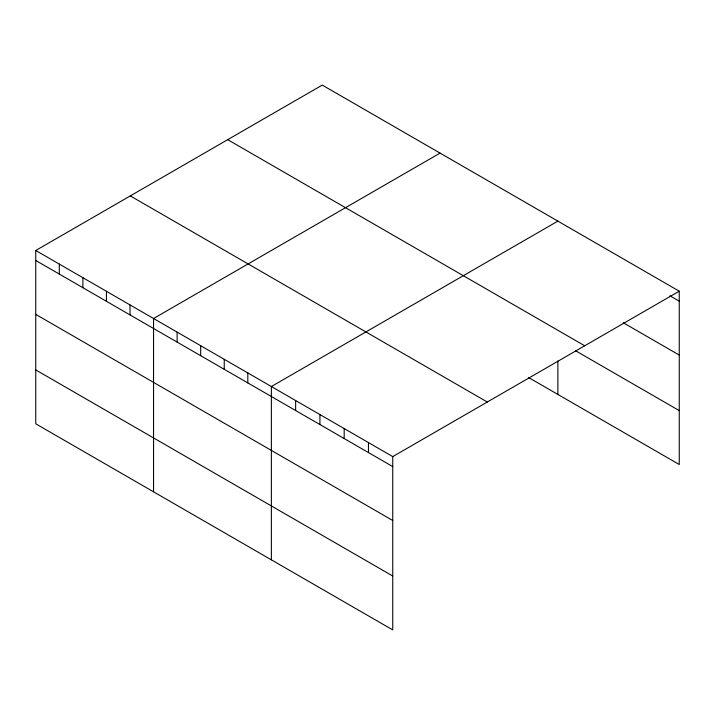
<?xml version="1.0" encoding="UTF-8"?>
<svg xmlns="http://www.w3.org/2000/svg" width="715" height="715" viewBox="0 0 715 715"><rect width="100%" height="100%" fill="white"/><g stroke="black" fill="none" stroke-linecap="round" stroke-linejoin="round"><path stroke-width="1.07" d="M35.75 250.491L392.75 456.608L392.75 629.915L35.75 423.807L35.75 250.491L322.251 85.085L679.25 291.193L679.25 464.509L528.653 377.565M440.065 153.099L153.555 318.515L153.555 491.822M557.87 221.114L271.369 386.529L271.369 559.836M392.75 456.608L679.25 291.193M669.91 295.787L679.25 301.176M623.23 322.733L679.25 355.078M227.71 139.666L584.7 345.774M575.611 350.77L679.25 410.607M130.3 195.91L487.29 402.018M35.75 260.483L392.75 466.591M35.75 314.377L392.75 520.493M35.75 369.914L392.75 576.022M557.87 361.012L557.87 394.43M368.466 442.585L368.466 452.577M344.192 428.571L344.192 438.563M319.918 414.557L319.918 424.549M295.644 400.543L295.644 410.526M247.81 372.926L247.81 382.909M224.242 359.323L224.242 369.306M200.683 345.72L200.683 355.704M177.123 332.118L177.123 342.101M129.996 304.903L129.996 314.895M106.437 291.3L106.437 301.292M82.877 277.697L82.877 287.689M59.309 264.094L59.309 274.086"/></g></svg>
